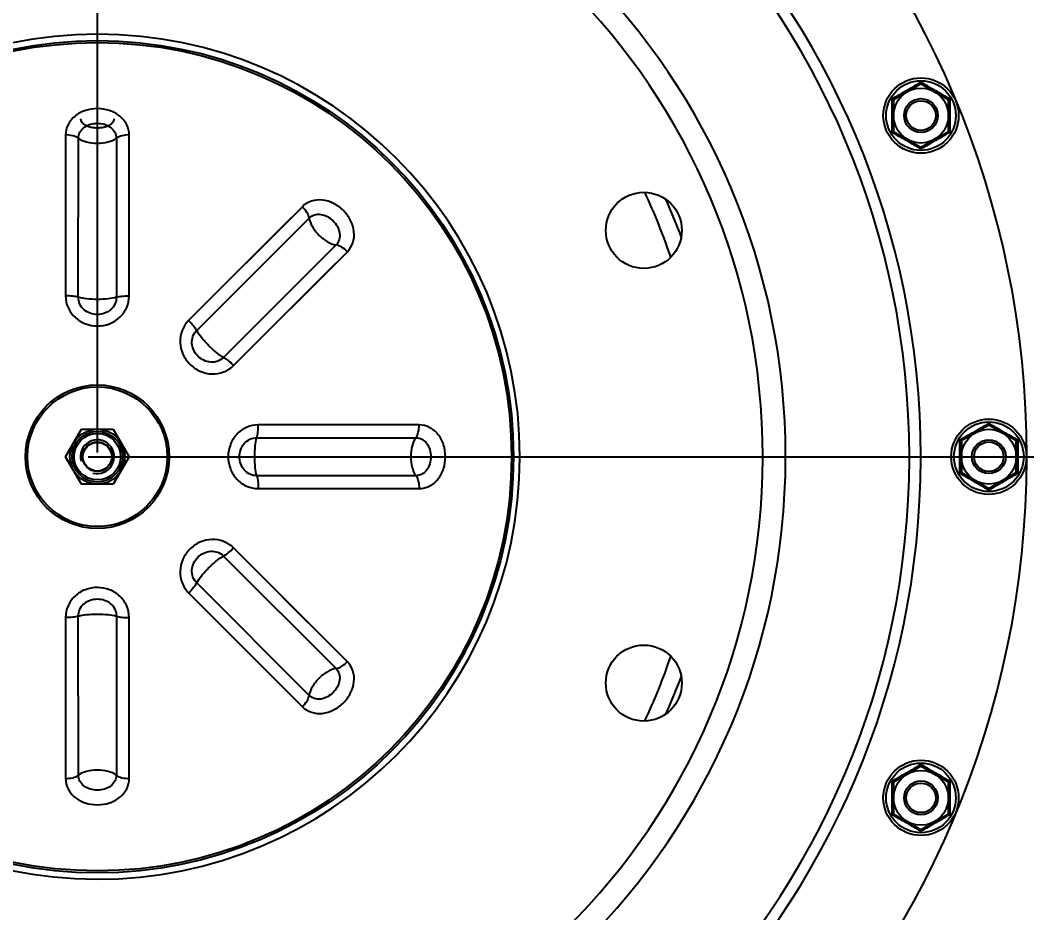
# Model space of a CAD drawing. Header units: millimetres. Extents: x 1186 to 6713, y 237 to 5598.
# Drawn here: x 4652 to 4890.3, y 4681.9 to 4893.2 of the extents above; entities that cross this region are included whole.
import ezdxf

# ---------------------------------------------------------------- set-up
doc = ezdxf.new("R2010")
doc.units = ezdxf.units.MM
doc.header["$LTSCALE"] = 384.175
doc.header["$PDMODE"] = 3
doc.header["$PDSIZE"] = 8
doc.layers.get('0').update_dxf_attribs({"linetype": 'CONTINUOUS'})
doc.layers.get('Defpoints').update_dxf_attribs({"linetype": 'CONTINUOUS'})
doc.layers.add('02___PRT_ALL_AXES', color=7, linetype='CONTINUOUS')
doc.layers.add('03___PRT_ALL_CURVES', color=7, linetype='CONTINUOUS')
doc.styles.get("Standard").update_dxf_attribs({"font": 'calibri.ttf'})
doc.dimstyles.get("Standard").update_dxf_attribs({"dimtxt": 43.75, "dimasz": 43.75, "dimexe": 1.5, "dimexo": 1, "dimtad": 1, "dimdsep": 46, "dimtxsty": 'Standard', "dimblk": '_FILLED', "dimblk1": '_FILLED', "dimblk2": '_FILLED', "dimcen": 0.09, "dimazin": 2, "dimtol": 1, "dimtp": 0.01, "dimtm": 0.01, "dimtfac": 1, "dimtofl": 0, "dimtmove": 0, "dimatfit": 3, "dimldrblk": '_FILLED', "dimfxl": 1, "dimtolj": 1, "dimarcsym": 0})

# ---------------------------------------------------------------- blocks, each defined once
blk = doc.blocks.new('_FILLED')
at = {"color": 0, "linetype": 'ByBlock'}
blk.add_solid([(0, 0), (-1, 0.2143), (-1, -0.2143)], dxfattribs=at)
blk = doc.blocks.new('*D76')
at = {"color": 0, "lineweight": -2}
for p, q in [((4670.26, 4790.88), (4670.26, 5275.35)), ((4714.01, 5273.85), (4869.04, 5273.85)), ((5058.81, 5273.85), (4903.78, 5273.85)), ((5102.56, 4790.88), (5102.56, 5275.35))]:
    blk.add_line(p, q, dxfattribs=at)
at = {"layer": 'Defpoints', "color": 0}
for p in [(5102.56, 5273.85), (4670.26, 4789.88), (5102.56, 4789.88)]:
    blk.add_point(p, dxfattribs=at)
at = {"color": 0, "linetype": 'ByBlock', "lineweight": -2, "xscale": 43.75, "yscale": 43.75, "zscale": 43.75, "rotation": 180}
blk.add_blockref('_FILLED', (4670.26, 5273.85), dxfattribs=at)
at = {"color": 0, "linetype": 'ByBlock', "lineweight": -2, "xscale": 43.75, "yscale": 43.75, "zscale": 43.75}
blk.add_blockref('_FILLED', (5102.56, 5273.85), dxfattribs=at)
at = {"color": 0, "insert": (4886.41, 5273.85), "char_height": 43.75, "attachment_point": 5}
blk.add_mtext('\\A1;\\A1;D', dxfattribs=at)
blk = doc.blocks.new('*D77')
at = {"color": 0, "lineweight": -2}
for p, q in [((4668.11, 5195.27), (5190.52, 5195.27)), ((5189.02, 5151.52), (5189.02, 5015.08)), ((5189.02, 4833.63), (5189.02, 4970.08)), ((4668.11, 4789.88), (5190.52, 4789.88))]:
    blk.add_line(p, q, dxfattribs=at)
at = {"layer": 'Defpoints', "color": 0}
for p in [(4667.11, 5195.27), (4667.11, 4789.88), (5189.02, 4789.88)]:
    blk.add_point(p, dxfattribs=at)
at = {"color": 0, "linetype": 'ByBlock', "lineweight": -2, "xscale": 43.75, "yscale": 43.75, "zscale": 43.75}
for p, rotation in [((5189.02, 5195.27), 90), ((5189.02, 4789.88), 270)]:
    blk.add_blockref('_FILLED', p, dxfattribs=dict(at, rotation=rotation))
at = {"color": 0, "insert": (5189.02, 4992.58), "char_height": 43.75, "attachment_point": 5}
blk.add_mtext('\\A1;\\A1;E', dxfattribs=at)
blk = doc.blocks.new('*D78')
at = {"color": 0, "lineweight": -2}
for p, q in [((3990.23, 4791.94), (3990.23, 5283.6)), ((4670.26, 4791.94), (4670.26, 5283.6)), ((4033.98, 5282.1), (4311.9, 5282.1)), ((4626.51, 5282.1), (4348.59, 5282.1))]:
    blk.add_line(p, q, dxfattribs=at)
at = {"layer": 'Defpoints', "color": 0}
for p in [(4670.26, 5282.1), (3990.23, 4790.94), (4670.26, 4790.94)]:
    blk.add_point(p, dxfattribs=at)
at = {"color": 0, "linetype": 'ByBlock', "lineweight": -2, "xscale": 43.75, "yscale": 43.75, "zscale": 43.75, "rotation": 180}
blk.add_blockref('_FILLED', (3990.23, 5282.1), dxfattribs=at)
at = {"color": 0, "linetype": 'ByBlock', "lineweight": -2, "xscale": 43.75, "yscale": 43.75, "zscale": 43.75}
blk.add_blockref('_FILLED', (4670.26, 5282.1), dxfattribs=at)
at = {"color": 0, "insert": (4330.25, 5282.1), "char_height": 43.75, "attachment_point": 5}
blk.add_mtext('\\A1;\\A1;G', dxfattribs=at)
blk = doc.blocks.new('*D79')
at = {"color": 0, "lineweight": -2}
for p, q in [((4671.23, 4789.88), (5191.1, 4789.88)), ((5189.6, 4746.13), (5189.6, 4472.48)), ((5189.6, 4153.63), (5189.6, 4427.28)), ((4671.26, 4109.88), (5191.1, 4109.88))]:
    blk.add_line(p, q, dxfattribs=at)
at = {"layer": 'Defpoints', "color": 0}
for p in [(4670.23, 4789.88), (4670.26, 4109.88), (5189.6, 4109.88)]:
    blk.add_point(p, dxfattribs=at)
at = {"color": 0, "linetype": 'ByBlock', "lineweight": -2, "xscale": 43.75, "yscale": 43.75, "zscale": 43.75}
for p, rotation in [((5189.6, 4789.88), 90), ((5189.6, 4109.88), 270)]:
    blk.add_blockref('_FILLED', p, dxfattribs=dict(at, rotation=rotation))
at = {"color": 0, "insert": (5189.6, 4449.88), "char_height": 43.75, "attachment_point": 5}
blk.add_mtext('\\A1;\\A1;H', dxfattribs=at)

msp = doc.modelspace()

# ---------------------------------------------------------------- linework, layer by layer
at = {"linetype": 'Continuous'}
for p, q in [((4865.20179, 4878.13207), (4858.70192, 4874.37906)), ((4871.70192, 4874.37952), (4865.20179, 4878.13207)), ((4858.70192, 4874.37906), (4858.70219, 4866.87351)), ((4871.70219, 4866.87397), (4871.70192, 4874.37952)), ((4662.73074, 4866.02712), (4662.73751, 4827.9568)), ((4662.73074, 4866.02712), (4662.73365, 4843.34072)), ((4677.78943, 4827.95682), (4677.79617, 4866.02711)), ((4858.70219, 4866.87351), (4865.20232, 4863.12096)), ((4865.20232, 4863.12096), (4871.70219, 4866.87397)), ((4665.75681, 4827.62706), (4665.76864, 4865.26695)), ((4674.75823, 4865.26689), (4674.77003, 4827.62705)), ((4718.78095, 4849.05068), (4691.86594, 4822.12609)), ((4693.76776, 4819.75798), (4720.39156, 4846.36504)), ((4726.74811, 4840.0084), (4700.14107, 4813.38467)), ((4702.50929, 4811.48282), (4729.43381, 4838.39781)), ((4746.41028, 4797.41304), (4708.33996, 4797.40627)), ((4881.26321, 4797.38586), (4874.76334, 4793.63286)), ((4887.76334, 4793.63332), (4881.26321, 4797.38586)), ((4708.01022, 4794.38697), (4745.65012, 4794.37514)), ((4874.76334, 4793.63286), (4874.76361, 4786.1273)), ((4887.76361, 4786.12776), (4887.76334, 4793.63332)), ((4745.65005, 4785.38555), (4708.01021, 4785.37375)), ((4874.76361, 4786.1273), (4881.26374, 4782.37476)), ((4881.26374, 4782.37476), (4887.76361, 4786.12776)), ((4708.33999, 4782.35436), (4746.41027, 4782.34762)), ((4729.43384, 4741.36283), (4702.50927, 4768.27783)), ((4700.14114, 4766.37602), (4726.7482, 4739.75223)), ((4720.39156, 4733.39568), (4693.76783, 4760.00272)), ((4691.86598, 4757.6345), (4718.78097, 4730.70998)), ((4662.73752, 4751.8038), (4662.73078, 4713.73351)), ((4665.76871, 4714.49373), (4665.75692, 4752.13357)), ((4674.77013, 4752.13357), (4674.7583, 4714.49367)), ((4677.7962, 4713.7335), (4677.78943, 4751.80383)), ((4677.7962, 4713.7335), (4677.79438, 4729.78257)), ((4662.7311, 4718.00451), (4662.73078, 4713.73351)), ((4865.20179, 4716.63966), (4858.70192, 4712.88665)), ((4871.70192, 4712.88711), (4865.20179, 4716.63966)), ((4858.70192, 4712.88665), (4858.70219, 4705.3811)), ((4871.70219, 4705.38156), (4871.70192, 4712.88711)), ((4858.70219, 4705.3811), (4865.20232, 4701.62855)), ((4865.20232, 4701.62855), (4871.70219, 4705.38156))]:
    msp.add_line(p, q, dxfattribs=at)
for points in [[(4677.79456, 4851.24096), (4677.79584, 4861.75611), (4677.79617, 4866.02711)], [(4677.78943, 4827.95682), (4677.79181, 4836.15949), (4677.79346, 4844.25019), (4677.79456, 4851.24096)], [(4718.78095, 4849.05068), (4713.87371, 4844.14252), (4701.84052, 4832.10581)], [(4662.73365, 4843.34072), (4662.73483, 4837.53456), (4662.73751, 4827.9568)], [(4715.60302, 4824.57032), (4719.76656, 4828.73261), (4724.36124, 4833.32615), (4729.43381, 4838.39781)], [(4701.84052, 4832.10581), (4698.61704, 4828.88099), (4691.86594, 4822.12609)], [(4702.50929, 4811.48282), (4705.35767, 4814.32936), (4715.60302, 4824.57032)], [(4727.54308, 4797.41079), (4722.44975, 4797.4099), (4717.89012, 4797.40895), (4708.33996, 4797.40627)], [(4746.41028, 4797.41304), (4739.46974, 4797.41239), (4727.54308, 4797.41079)], [(4708.33999, 4782.35436), (4712.3669, 4782.35305), (4721.50586, 4782.35091)], [(4721.50586, 4782.35091), (4726.85292, 4782.34995), (4732.74016, 4782.34907), (4739.23722, 4782.34826), (4746.41027, 4782.34762)], [(4716.09112, 4754.70237), (4712.48897, 4758.30326), (4709.26415, 4761.52674), (4702.50927, 4768.27783)], [(4691.86598, 4757.6345), (4694.71252, 4754.78612), (4701.17322, 4748.32238)], [(4729.43384, 4741.36283), (4724.52568, 4746.27007), (4716.09112, 4754.70237)], [(4662.73752, 4751.8038), (4662.73514, 4743.60113), (4662.73349, 4735.51043), (4662.73238, 4728.51967), (4662.7311, 4718.00451)], [(4677.79438, 4729.78257), (4677.7933, 4736.4199), (4677.79212, 4742.22606), (4677.78943, 4751.80383)], [(4701.17322, 4748.32238), (4704.95348, 4744.54076), (4709.11577, 4740.37723), (4713.70931, 4735.78254), (4718.78097, 4730.70998)]]:
    msp.add_lwpolyline(points, dxfattribs=at)
for centre, radius in [((4670.26347, 4789.88031), 98.5), ((4670.26347, 4789.88031), 98.02353), ((4865.20205, 4870.62652), 8.91272), ((4865.20205, 4870.62652), 8.24637), ((4865.20205, 4870.62652), 6.5), ((4865.20205, 4870.62652), 4), ((4865.20205, 4870.62652), 3.5), ((4670.26347, 4789.88031), 17), ((4670.26347, 4789.88031), 16.52), ((4881.26347, 4789.88031), 8.91272), ((4881.26347, 4789.88031), 8.24637), ((4670.26347, 4789.88031), 6), ((4670.26347, 4789.88031), 5.5), ((4881.26347, 4789.88031), 6.5), ((4670.26347, 4789.88031), 3.5), ((4670.26347, 4789.88031), 3.4), ((4881.26347, 4789.88031), 4), ((4881.26347, 4789.88031), 3.5), ((4865.20205, 4709.13411), 8.91272), ((4865.20205, 4709.13411), 8.24637), ((4865.20205, 4709.13411), 6.5), ((4865.20205, 4709.13411), 4), ((4865.20205, 4709.13411), 3.5)]:
    msp.add_circle(centre, radius, dxfattribs=at)
for radius, start, end in [(100, 0, 359.88), (4, 255, 195)]:
    msp.add_arc((4670.26347, 4789.88031), radius, start, end, dxfattribs=at)
for points in [[(4858.35002, 4874.58221), (4859.49808, 4875.23093), (4861.79267, 4876.53125), (4864.06598, 4877.86843), (4865.20178, 4878.5384)], [(4865.20177, 4878.5384), (4866.33761, 4877.86851), (4868.61102, 4876.5315), (4870.9057, 4875.23134), (4872.05381, 4874.5827)], [(4865.20234, 4862.71463), (4864.0665, 4863.38452), (4861.79309, 4864.72153), (4859.49841, 4866.02169), (4858.3503, 4866.67033)], [(4872.05409, 4866.67082), (4870.90603, 4866.0221), (4868.61143, 4864.72178), (4866.33812, 4863.3846), (4865.20233, 4862.71463)], [(4874.41143, 4793.83601), (4875.5595, 4794.48473), (4877.85409, 4795.78505), (4880.1274, 4797.12223), (4881.2632, 4797.7922)], [(4881.26319, 4797.7922), (4882.39903, 4797.12231), (4884.67244, 4795.78529), (4886.96712, 4794.48513), (4888.11523, 4793.83649)], [(4881.26376, 4781.96842), (4880.12791, 4782.63832), (4877.85451, 4783.97533), (4875.55983, 4785.27549), (4874.41171, 4785.92413)], [(4888.11551, 4785.92461), (4886.96744, 4785.27589), (4884.67285, 4783.97557), (4882.39954, 4782.6384), (4881.26375, 4781.96842)], [(4858.35002, 4713.08981), (4859.49808, 4713.73853), (4861.79267, 4715.03885), (4864.06598, 4716.37602), (4865.20178, 4717.046)], [(4865.20177, 4717.046), (4866.33761, 4716.3761), (4868.61102, 4715.03909), (4870.9057, 4713.73893), (4872.05381, 4713.09029)], [(4865.20234, 4701.22222), (4864.0665, 4701.89211), (4861.79309, 4703.22913), (4859.49841, 4704.52928), (4858.3503, 4705.17792)], [(4872.05409, 4705.17841), (4870.90603, 4704.52969), (4868.61143, 4703.22937), (4866.33812, 4701.89219), (4865.20233, 4701.22222)]]:
    msp.add_open_spline(points, degree=3, dxfattribs=at)
for points, knots in [([(4865.20177, 4878.13206), (4865.20178, 4878.09149), (4865.20279, 4878.40295), (4865.20178, 4878.44353), (4865.20177, 4878.5384)], [0, 0, 0, 0, 0.29956188, 1, 1, 1, 1]), ([(4858.35032, 4866.67032), (4858.36262, 4867.99809), (4858.38372, 4870.63543), (4858.36227, 4873.27276), (4858.35004, 4874.58222)], [0, 0, 0, 0, 0.503470775, 1, 1, 1, 1]), ([(4858.70192, 4874.37906), (4858.70209, 4874.37837), (4858.69774, 4874.38231), (4858.69414, 4874.38307), (4858.68428, 4874.38959), (4858.67262, 4874.39611), (4858.65733, 4874.40517), (4858.6318, 4874.41998), (4858.59378, 4874.44201), (4858.54197, 4874.47177), (4858.48292, 4874.50565), (4858.41815, 4874.54291), (4858.37322, 4874.56882), (4858.35004, 4874.58221)], [0, 0, 0, 0, 0.005270768, 0.020858191, 0.046282368, 0.081003533, 0.124365062, 0.175697192, 0.299730798, 0.448270882, 0.617065146, 0.802297204, 1, 1, 1, 1]), ([(4872.05379, 4874.58269), (4872.0306, 4874.5693), (4871.98568, 4874.54339), (4871.92091, 4874.50612), (4871.86186, 4874.47225), (4871.81005, 4874.44247), (4871.77202, 4874.42045), (4871.74651, 4874.40563), (4871.73119, 4874.39658), (4871.71959, 4874.39004), (4871.70959, 4874.38357), (4871.70626, 4874.38272), (4871.70164, 4874.37887), (4871.70192, 4874.37952)], [0, 0, 0, 0, 0.197705209, 0.382939848, 0.551741292, 0.700291465, 0.824330592, 0.875663154, 0.919023194, 0.953740564, 0.97915805, 0.994736811, 1, 1, 1, 1]), ([(4872.05379, 4874.58271), (4872.04149, 4873.25507), (4872.02038, 4870.61774), (4872.04184, 4867.98041), (4872.05407, 4866.67081)], [0, 0, 0, 0, 0.503419542, 1, 1, 1, 1]), ([(4677.79617, 4866.02711), (4677.79621, 4866.86004), (4677.36811, 4868.58937), (4675.62287, 4870.66123), (4673.12625, 4871.97133), (4670.26702, 4872.40753), (4667.40632, 4871.97334), (4664.9067, 4870.66365), (4663.15914, 4868.59065), (4662.73069, 4866.86023), (4662.73074, 4866.02712)], [0, 0, 0, 0, 0.115890211, 0.237397074, 0.366276145, 0.499824592, 0.633423918, 0.762456219, 0.884085405, 1, 1, 1, 1]), ([(4665.76849, 4865.26717), (4665.76835, 4865.75456), (4666.03002, 4866.76799), (4667.09167, 4867.95246), (4668.58904, 4868.6538), (4670.26534, 4868.85696), (4671.94087, 4868.65305), (4673.43711, 4867.95176), (4674.49654, 4866.76692), (4674.75814, 4865.75418), (4674.758, 4865.26688)], [0, 0, 0, 0, 0.115820462, 0.237311282, 0.366319298, 0.500150442, 0.633939139, 0.762809308, 0.884201965, 1, 1, 1, 1]), ([(4665.76867, 4865.26694), (4665.37801, 4865.55163), (4664.3636, 4865.94146), (4663.30341, 4866.04194), (4662.73075, 4866.0271)], [0, 0, 0, 0, 0.457645836, 1, 1, 1, 1]), ([(4677.79617, 4866.02714), (4677.22347, 4866.04199), (4676.16321, 4865.94149), (4675.14875, 4865.55163), (4674.75808, 4865.26691)], [0, 0, 0, 0, 0.542357193, 1, 1, 1, 1]), ([(4858.7022, 4866.8735), (4858.70248, 4866.87415), (4858.69786, 4866.87034), (4858.6945, 4866.86954), (4858.68445, 4866.86319), (4858.67277, 4866.85682), (4858.65736, 4866.84794), (4858.63173, 4866.83331), (4858.59367, 4866.81135), (4858.54196, 4866.78138), (4858.48309, 4866.74716), (4858.41842, 4866.70968), (4858.3735, 4866.68372), (4858.3503, 4866.67033)], [0, 0, 0, 0, 0.005246527, 0.020788041, 0.046167334, 0.080859382, 0.124204947, 0.175529424, 0.299562897, 0.448123589, 0.616956491, 0.802239647, 1, 1, 1, 1]), ([(4872.05409, 4866.67081), (4872.03089, 4866.68421), (4871.98597, 4866.71016), (4871.92129, 4866.74763), (4871.86242, 4866.78184), (4871.81069, 4866.81184), (4871.77269, 4866.83373), (4871.74696, 4866.84847), (4871.73178, 4866.85708), (4871.71948, 4866.86416), (4871.71161, 4866.86845), (4871.70644, 4866.87167), (4871.70463, 4866.87223), (4871.70201, 4866.87465), (4871.70217, 4866.87396)], [0, 0, 0, 0, 0.197757183, 0.383035853, 0.551868359, 0.700432958, 0.824469569, 0.875795596, 0.919142329, 0.953834439, 0.979211825, 0.988239588, 0.994751198, 1, 1, 1, 1]), ([(4665.76864, 4865.26695), (4666.34794, 4864.84343), (4667.84311, 4864.24557), (4670.26343, 4863.96791), (4672.68369, 4864.24562), (4674.17898, 4864.84331), (4674.75823, 4865.26689)], [0, 0, 0, 0, 0.228816412, 0.499999783, 0.771183164, 1, 1, 1, 1]), ([(4865.20233, 4862.71463), (4865.20233, 4862.8095), (4865.20334, 4862.85008), (4865.2023, 4863.16155), (4865.20231, 4863.12097)], [0, 0, 0, 0, 0.700434158, 1, 1, 1, 1]), ([(4720.39156, 4846.36501), (4720.31664, 4846.84256), (4719.87499, 4847.8355), (4719.19637, 4848.65623), (4718.78094, 4849.05067)], [0, 0, 0, 0, 0.457645836, 1, 1, 1, 1]), ([(4729.43381, 4838.39781), (4730.02281, 4838.98675), (4730.94292, 4840.51228), (4731.17387, 4843.21138), (4730.33488, 4845.90314), (4728.62153, 4848.23337), (4726.2917, 4849.94916), (4723.5981, 4850.79057), (4720.89656, 4850.56044), (4719.37001, 4849.63981), (4718.78095, 4849.05068)], [0, 0, 0, 0, 0.115890344, 0.237397281, 0.366276391, 0.49982486, 0.633424235, 0.762456705, 0.884085771, 1, 1, 1, 1]), ([(4720.3916, 4846.3653), (4720.73614, 4846.71004), (4721.63777, 4847.24161), (4723.22601, 4847.32846), (4724.78074, 4846.76559), (4726.10972, 4845.72392), (4727.15031, 4844.39496), (4727.71242, 4842.84107), (4727.62374, 4841.25413), (4727.09261, 4840.35303), (4726.74794, 4840.00856)], [0, 0, 0, 0, 0.11582012, 0.237310814, 0.366318987, 0.50015017, 0.633938893, 0.762809105, 0.884201839, 1, 1, 1, 1]), ([(4720.39156, 4846.36504), (4720.5017, 4845.65594), (4721.1362, 4844.17594), (4722.65129, 4842.26818), (4724.55904, 4840.75317), (4726.039, 4840.11847), (4726.74811, 4840.0084)], [0, 0, 0, 0, 0.228816387, 0.49999976, 0.771183144, 1, 1, 1, 1]), ([(4729.43384, 4838.39783), (4729.03937, 4838.81329), (4728.2186, 4839.49194), (4727.22559, 4839.9336), (4726.74802, 4840.00851)], [0, 0, 0, 0, 0.542357193, 1, 1, 1, 1]), ([(4665.75669, 4827.62713), (4665.32993, 4827.76126), (4664.31897, 4827.9163), (4663.30497, 4827.96164), (4662.73751, 4827.95681)], [0, 0, 0, 0, 0.440806577, 1, 1, 1, 1]), ([(4662.73751, 4827.9568), (4662.73786, 4827.01476), (4663.14425, 4825.10159), (4664.85129, 4822.72704), (4667.3592, 4821.18751), (4670.25997, 4820.67091), (4673.16218, 4821.18521), (4675.67316, 4822.72419), (4677.38242, 4825.1001), (4677.78908, 4827.01449), (4677.78943, 4827.95682)], [0, 0, 0, 0, 0.123541285, 0.247969887, 0.373524493, 0.499838918, 0.626193015, 0.751875021, 0.876420168, 1, 1, 1, 1]), ([(4674.76979, 4827.62703), (4674.77065, 4827.07342), (4674.52151, 4825.94614), (4673.47771, 4824.57198), (4671.96826, 4823.71984), (4670.26128, 4823.45287), (4668.55502, 4823.72121), (4667.04785, 4824.57433), (4666.00468, 4825.94708), (4665.75559, 4827.07375), (4665.75645, 4827.62721)], [0, 0, 0, 0, 0.12340616, 0.248015366, 0.373830524, 0.500160618, 0.626453235, 0.752131743, 0.876628417, 1, 1, 1, 1]), ([(4674.77003, 4827.62705), (4674.13261, 4827.43073), (4672.62511, 4827.19622), (4670.2634, 4827.07894), (4667.90172, 4827.19629), (4666.39421, 4827.43073), (4665.75681, 4827.62706)], [0, 0, 0, 0, 0.22011938, 0.500002135, 0.779885753, 1, 1, 1, 1]), ([(4674.77004, 4827.62706), (4675.1968, 4827.76123), (4676.20783, 4827.9163), (4677.2219, 4827.96165), (4677.78942, 4827.95681)], [0, 0, 0, 0, 0.440787802, 1, 1, 1, 1]), ([(4691.86594, 4822.12609), (4691.20011, 4821.45969), (4690.13431, 4819.81904), (4689.66243, 4816.93115), (4690.34932, 4814.06716), (4692.03775, 4811.6495), (4694.45667, 4809.96333), (4697.31986, 4809.27928), (4700.20503, 4809.75256), (4701.84358, 4810.81761), (4702.50929, 4811.48282)], [0, 0, 0, 0, 0.123540765, 0.248049388, 0.373723722, 0.500151782, 0.626570643, 0.752210718, 0.876581026, 1, 1, 1, 1]), ([(4693.76772, 4819.75812), (4693.56081, 4820.15473), (4692.95558, 4820.97921), (4692.27064, 4821.72828), (4691.86596, 4822.12612)], [0, 0, 0, 0, 0.440806548, 1, 1, 1, 1]), ([(4700.14088, 4813.38483), (4699.75054, 4812.99327), (4698.77886, 4812.37294), (4697.07111, 4812.13819), (4695.40142, 4812.60087), (4694.00409, 4813.61798), (4692.98584, 4815.01469), (4692.5219, 4816.68481), (4692.75488, 4818.39431), (4693.37563, 4819.36755), (4693.76761, 4819.75833)], [0, 0, 0, 0, 0.123245574, 0.247678063, 0.373460131, 0.499837313, 0.626222814, 0.752028643, 0.87661774, 1, 1, 1, 1]), ([(4700.14107, 4813.38467), (4699.55153, 4813.69657), (4698.31974, 4814.59671), (4696.56682, 4816.18376), (4694.97984, 4817.93671), (4694.07965, 4819.16845), (4693.76776, 4819.75798)], [0, 0, 0, 0, 0.220119433, 0.500002196, 0.779885823, 1, 1, 1, 1]), ([(4700.14108, 4813.38466), (4700.53772, 4813.17778), (4701.36228, 4812.57252), (4702.1114, 4811.88753), (4702.50928, 4811.48281)], [0, 0, 0, 0, 0.440787802, 1, 1, 1, 1]), ([(4708.33996, 4797.40627), (4707.39694, 4797.40589), (4705.48227, 4796.99905), (4703.10732, 4795.2888), (4701.5692, 4792.78308), (4701.22617, 4790.84317), (4701.22622, 4789.88031)], [0, 0, 0, 0, 0.247340189, 0.496314031, 0.747455011, 1, 1, 1, 1]), ([(4708.01029, 4794.3871), (4708.14443, 4794.81385), (4708.29946, 4795.82481), (4708.34481, 4796.83881), (4708.33997, 4797.40627)], [0, 0, 0, 0, 0.440806594, 1, 1, 1, 1]), ([(4745.6501, 4794.37512), (4745.93479, 4794.76577), (4746.32462, 4795.78018), (4746.42511, 4796.84037), (4746.41026, 4797.41304)], [0, 0, 0, 0, 0.457645836, 1, 1, 1, 1]), ([(4752.64392, 4789.88031), (4752.64394, 4790.84038), (4752.35552, 4792.74207), (4751.0459, 4795.23743), (4748.97376, 4796.98467), (4747.24364, 4797.41309), (4746.41028, 4797.41304)], [0, 0, 0, 0, 0.267157049, 0.524996743, 0.768100595, 1, 1, 1, 1]), ([(4881.26319, 4797.38586), (4881.26319, 4797.34528), (4881.26421, 4797.65675), (4881.2632, 4797.69732), (4881.26319, 4797.7922)], [0, 0, 0, 0, 0.29956188, 1, 1, 1, 1]), ([(4703.92538, 4789.88064), (4703.92536, 4790.44697), (4704.10364, 4791.58781), (4704.95583, 4793.09375), (4706.32876, 4794.13875), (4707.45632, 4794.38818), (4708.01037, 4794.38733)], [0, 0, 0, 0, 0.25249117, 0.503875202, 0.752985019, 1, 1, 1, 1]), ([(4708.01021, 4785.37375), (4707.81389, 4786.01117), (4707.57938, 4787.51867), (4707.4621, 4789.88038), (4707.57945, 4792.24207), (4707.81389, 4793.74957), (4708.01022, 4794.38697)], [0, 0, 0, 0, 0.22011938, 0.500002135, 0.779885753, 1, 1, 1, 1]), ([(4745.65012, 4794.37514), (4745.22659, 4793.79585), (4744.62873, 4792.30067), (4744.35107, 4789.88035), (4744.62878, 4787.46009), (4745.22647, 4785.96481), (4745.65005, 4785.38555)], [0, 0, 0, 0, 0.22881641, 0.499999781, 0.771183163, 1, 1, 1, 1]), ([(4745.65033, 4794.37529), (4746.1379, 4794.37543), (4747.15119, 4794.11376), (4748.33511, 4793.05226), (4749.03647, 4791.55732), (4749.17146, 4790.44359), (4749.17146, 4789.88051)], [0, 0, 0, 0, 0.23173606, 0.4745695, 0.732373369, 1, 1, 1, 1]), ([(4874.41173, 4785.92412), (4874.42404, 4787.25189), (4874.44514, 4789.88922), (4874.42369, 4792.52656), (4874.41145, 4793.83602)], [0, 0, 0, 0, 0.503470775, 1, 1, 1, 1]), ([(4874.76334, 4793.63286), (4874.7635, 4793.63216), (4874.75916, 4793.6361), (4874.75556, 4793.63687), (4874.7457, 4793.64339), (4874.73404, 4793.64991), (4874.71875, 4793.65897), (4874.69322, 4793.67378), (4874.6552, 4793.6958), (4874.60339, 4793.72557), (4874.54434, 4793.75944), (4874.47957, 4793.7967), (4874.43464, 4793.82261), (4874.41145, 4793.836)], [0, 0, 0, 0, 0.005270768, 0.020858191, 0.046282368, 0.081003533, 0.124365062, 0.175697192, 0.299730798, 0.448270882, 0.617065146, 0.802297204, 1, 1, 1, 1]), ([(4888.11521, 4793.83649), (4888.09202, 4793.8231), (4888.0471, 4793.79718), (4887.98233, 4793.75992), (4887.92327, 4793.72604), (4887.87147, 4793.69627), (4887.83344, 4793.67425), (4887.80792, 4793.65943), (4887.79261, 4793.65037), (4887.78101, 4793.64383), (4887.77101, 4793.63736), (4887.76768, 4793.63651), (4887.76306, 4793.63266), (4887.76334, 4793.63332)], [0, 0, 0, 0, 0.197705209, 0.382939848, 0.551741292, 0.700291465, 0.824330592, 0.875663154, 0.919023194, 0.953740564, 0.97915805, 0.994736811, 1, 1, 1, 1]), ([(4888.11521, 4793.8365), (4888.10291, 4792.50887), (4888.0818, 4789.87153), (4888.10325, 4787.2342), (4888.11549, 4785.92461)], [0, 0, 0, 0, 0.503419542, 1, 1, 1, 1]), ([(4701.22622, 4789.88031), (4701.22627, 4788.9169), (4701.56945, 4786.97629), (4703.10852, 4784.47045), (4705.48346, 4782.76118), (4707.39746, 4782.3547), (4708.33999, 4782.35436)], [0, 0, 0, 0, 0.25268737, 0.503858586, 0.752789705, 1, 1, 1, 1]), ([(4708.01019, 4785.374), (4707.45645, 4785.37313), (4706.32941, 4785.62218), (4704.9558, 4786.66595), (4704.10356, 4788.17256), (4703.9254, 4789.31392), (4703.92538, 4789.88064)], [0, 0, 0, 0, 0.246865394, 0.495907054, 0.747348512, 1, 1, 1, 1]), ([(4749.17146, 4789.88051), (4749.17147, 4789.31732), (4749.03671, 4788.20346), (4748.33565, 4786.70783), (4747.15064, 4785.64738), (4746.13753, 4785.38564), (4745.65004, 4785.38579)], [0, 0, 0, 0, 0.267653211, 0.525468058, 0.768327755, 1, 1, 1, 1]), ([(4746.41027, 4782.34762), (4747.24345, 4782.34757), (4748.97334, 4782.77582), (4751.04558, 4784.52272), (4752.35548, 4787.0182), (4752.64388, 4788.9201), (4752.64392, 4789.88031)], [0, 0, 0, 0, 0.231847702, 0.474946861, 0.732802485, 1, 1, 1, 1]), ([(4708.01022, 4785.37374), (4708.1444, 4784.94699), (4708.29946, 4783.93595), (4708.34482, 4782.92188), (4708.33998, 4782.35436)], [0, 0, 0, 0, 0.440787802, 1, 1, 1, 1]), ([(4745.65007, 4785.3857), (4745.93479, 4784.99503), (4746.32465, 4783.98057), (4746.42515, 4782.92032), (4746.41031, 4782.34761)], [0, 0, 0, 0, 0.457642807, 1, 1, 1, 1]), ([(4874.76362, 4786.1273), (4874.7639, 4786.12795), (4874.75927, 4786.12414), (4874.75592, 4786.12333), (4874.74587, 4786.11699), (4874.73419, 4786.11061), (4874.71878, 4786.10173), (4874.69315, 4786.08711), (4874.65509, 4786.06514), (4874.60338, 4786.03517), (4874.54451, 4786.00096), (4874.47984, 4785.96348), (4874.43492, 4785.93752), (4874.41172, 4785.92413)], [0, 0, 0, 0, 0.005246527, 0.020788041, 0.046167334, 0.080859382, 0.124204947, 0.175529424, 0.299562897, 0.448123589, 0.616956491, 0.802239647, 1, 1, 1, 1]), ([(4888.11551, 4785.92461), (4888.09231, 4785.938), (4888.04739, 4785.96396), (4887.98271, 4786.00143), (4887.92384, 4786.03564), (4887.87211, 4786.06563), (4887.83411, 4786.08752), (4887.80838, 4786.10226), (4887.7932, 4786.11088), (4887.7809, 4786.11796), (4887.77302, 4786.12225), (4887.76786, 4786.12547), (4887.76605, 4786.12603), (4887.76343, 4786.12845), (4887.76359, 4786.12776)], [0, 0, 0, 0, 0.197757183, 0.383035853, 0.551868359, 0.700432958, 0.824469569, 0.875795596, 0.919142329, 0.953834439, 0.979211825, 0.988239588, 0.994751198, 1, 1, 1, 1]), ([(4881.26375, 4781.96842), (4881.26375, 4782.0633), (4881.26476, 4782.10387), (4881.26372, 4782.41534), (4881.26372, 4782.37477)], [0, 0, 0, 0, 0.700434158, 1, 1, 1, 1]), ([(4702.50927, 4768.27783), (4701.8429, 4768.94371), (4700.20272, 4770.00916), (4697.31656, 4770.48116), (4694.45456, 4769.79638), (4692.03809, 4768.11045), (4690.34961, 4765.69456), (4689.66236, 4762.83079), (4690.13383, 4759.94221), (4691.19992, 4758.30104), (4691.86598, 4757.6345)], [0, 0, 0, 0, 0.123541431, 0.247971357, 0.373527945, 0.499844571, 0.62620072, 0.751882405, 0.876425862, 1, 1, 1, 1]), ([(4700.14128, 4766.37606), (4700.53789, 4766.58297), (4701.36238, 4767.1882), (4702.11144, 4767.87314), (4702.50928, 4768.27782)], [0, 0, 0, 0, 0.440806577, 1, 1, 1, 1]), ([(4693.76799, 4760.00291), (4693.37593, 4760.39373), (4692.75502, 4761.36697), (4692.52135, 4763.07669), (4692.98615, 4764.74658), (4694.00434, 4766.14243), (4695.40061, 4767.15922), (4697.06961, 4767.62173), (4698.77794, 4767.38868), (4699.75076, 4766.76813), (4700.1415, 4766.37617)], [0, 0, 0, 0, 0.12340028, 0.248007389, 0.373822461, 0.500154577, 0.626449453, 0.752130104, 0.876628216, 1, 1, 1, 1]), ([(4693.76783, 4760.00272), (4694.07973, 4760.59226), (4694.97988, 4761.82405), (4696.56693, 4763.57696), (4698.31987, 4765.16395), (4699.55161, 4766.06413), (4700.14114, 4766.37602)], [0, 0, 0, 0, 0.22011938, 0.500002135, 0.779885753, 1, 1, 1, 1]), ([(4677.78943, 4751.80383), (4677.78909, 4752.74587), (4677.3827, 4754.65903), (4675.67565, 4757.03358), (4673.16775, 4758.57311), (4670.26697, 4759.08971), (4667.36476, 4758.57541), (4664.85378, 4757.03643), (4663.14453, 4754.66052), (4662.73787, 4752.74613), (4662.73752, 4751.8038)], [0, 0, 0, 0, 0.123541285, 0.247969887, 0.373524493, 0.499838918, 0.626193015, 0.751875021, 0.876420168, 1, 1, 1, 1]), ([(4693.76783, 4760.00271), (4693.56094, 4759.60607), (4692.95568, 4758.78151), (4692.27069, 4758.03238), (4691.86597, 4757.6345)], [0, 0, 0, 0, 0.440787802, 1, 1, 1, 1]), ([(4665.75716, 4752.13359), (4665.75629, 4752.6872), (4666.00543, 4753.81448), (4667.04924, 4755.18865), (4668.55869, 4756.04078), (4670.26567, 4756.30775), (4671.97192, 4756.03941), (4673.4791, 4755.18629), (4674.52227, 4753.81354), (4674.77136, 4752.68687), (4674.77049, 4752.13342)], [0, 0, 0, 0, 0.12340616, 0.248015366, 0.373830524, 0.500160619, 0.626453235, 0.752131743, 0.876628417, 1, 1, 1, 1]), ([(4665.7569, 4752.13357), (4665.33015, 4751.99939), (4664.31911, 4751.84432), (4663.30504, 4751.79897), (4662.73752, 4751.80381)], [0, 0, 0, 0, 0.440787802, 1, 1, 1, 1]), ([(4665.75692, 4752.13357), (4666.39433, 4752.32989), (4667.90184, 4752.5644), (4670.26355, 4752.68169), (4672.62523, 4752.56434), (4674.13273, 4752.32989), (4674.77013, 4752.13357)], [0, 0, 0, 0, 0.22011938, 0.500002135, 0.779885752, 1, 1, 1, 1]), ([(4674.77026, 4752.1335), (4675.19701, 4751.99936), (4676.20797, 4751.84432), (4677.22197, 4751.79898), (4677.78943, 4751.80382)], [0, 0, 0, 0, 0.440806577, 1, 1, 1, 1]), ([(4718.78097, 4730.70998), (4719.36991, 4730.12097), (4720.89543, 4729.20087), (4723.5945, 4728.96991), (4726.28623, 4729.80888), (4728.61646, 4731.52218), (4730.33227, 4733.85199), (4731.17372, 4736.54558), (4730.94364, 4739.24716), (4730.02299, 4740.77375), (4729.43384, 4741.36283)], [0, 0, 0, 0, 0.115889432, 0.237395261, 0.366273236, 0.499820436, 0.633419103, 0.762451657, 0.884082182, 1, 1, 1, 1]), ([(4726.7482, 4739.75223), (4726.0391, 4739.64208), (4724.5591, 4739.00758), (4722.65134, 4737.4925), (4721.13633, 4735.58475), (4720.50164, 4734.10479), (4720.39156, 4733.39568)], [0, 0, 0, 0, 0.228816329, 0.49999971, 0.771183101, 1, 1, 1, 1]), ([(4726.74846, 4739.75219), (4727.09321, 4739.40764), (4727.62479, 4738.50598), (4727.71162, 4736.91772), (4727.14872, 4735.36299), (4726.10704, 4734.03403), (4724.77808, 4732.99346), (4723.2242, 4732.43136), (4721.63728, 4732.52004), (4720.73619, 4733.05117), (4720.39172, 4733.39585)], [0, 0, 0, 0, 0.115823434, 0.237315718, 0.366323872, 0.500154444, 0.633941952, 0.762811013, 0.884202705, 1, 1, 1, 1]), ([(4726.74817, 4739.75222), (4727.22572, 4739.82715), (4728.21866, 4740.2688), (4729.03939, 4740.94741), (4729.43383, 4741.36284)], [0, 0, 0, 0, 0.457645836, 1, 1, 1, 1]), ([(4718.78099, 4730.70995), (4719.19645, 4731.10441), (4719.8751, 4731.92519), (4720.31676, 4732.9182), (4720.39167, 4733.39577)], [0, 0, 0, 0, 0.542357193, 1, 1, 1, 1]), ([(4674.7583, 4714.49367), (4674.17901, 4714.91719), (4672.68383, 4715.51505), (4670.26351, 4715.79272), (4667.84325, 4715.51501), (4666.34797, 4714.91731), (4665.76871, 4714.49373)], [0, 0, 0, 0, 0.228816378, 0.499999753, 0.771183138, 1, 1, 1, 1]), ([(4865.20177, 4716.63965), (4865.20178, 4716.59908), (4865.20279, 4716.91055), (4865.20178, 4716.95112), (4865.20177, 4717.04599)], [0, 0, 0, 0, 0.29956188, 1, 1, 1, 1]), ([(4662.73078, 4713.73351), (4662.73073, 4712.90058), (4663.15883, 4711.17125), (4664.90407, 4709.09939), (4667.40069, 4707.7893), (4670.25993, 4707.35309), (4673.12062, 4707.78728), (4675.62025, 4709.09697), (4677.3678, 4711.16997), (4677.79625, 4712.90039), (4677.7962, 4713.7335)], [0, 0, 0, 0, 0.115890211, 0.237397074, 0.366276145, 0.499824592, 0.633423918, 0.762456219, 0.884085405, 1, 1, 1, 1]), ([(4662.73078, 4713.73348), (4663.30348, 4713.71863), (4664.36373, 4713.81913), (4665.3782, 4714.20899), (4665.76886, 4714.49372)], [0, 0, 0, 0, 0.542357193, 1, 1, 1, 1]), ([(4674.75846, 4714.49345), (4674.7586, 4714.00606), (4674.49692, 4712.99263), (4673.43528, 4711.80816), (4671.9379, 4711.10682), (4670.2616, 4710.90366), (4668.58608, 4711.10757), (4667.08984, 4711.80886), (4666.03041, 4712.9937), (4665.7688, 4714.00644), (4665.76895, 4714.49374)], [0, 0, 0, 0, 0.115820459, 0.237311273, 0.366319285, 0.500150427, 0.633939127, 0.762809301, 0.884201962, 1, 1, 1, 1]), ([(4674.75828, 4714.49368), (4675.14893, 4714.20899), (4676.16334, 4713.81916), (4677.22353, 4713.71868), (4677.7962, 4713.73352)], [0, 0, 0, 0, 0.457645836, 1, 1, 1, 1]), ([(4858.35032, 4705.17792), (4858.36262, 4706.50568), (4858.38372, 4709.14302), (4858.36227, 4711.78035), (4858.35004, 4713.08981)], [0, 0, 0, 0, 0.503470775, 1, 1, 1, 1]), ([(4858.70192, 4712.88665), (4858.70209, 4712.88596), (4858.69774, 4712.8899), (4858.69414, 4712.89066), (4858.68428, 4712.89718), (4858.67262, 4712.9037), (4858.65733, 4712.91276), (4858.6318, 4712.92758), (4858.59378, 4712.9496), (4858.54197, 4712.97937), (4858.48292, 4713.01324), (4858.41815, 4713.0505), (4858.37322, 4713.07641), (4858.35004, 4713.0898)], [0, 0, 0, 0, 0.005270768, 0.020858191, 0.046282368, 0.081003533, 0.124365062, 0.175697192, 0.299730798, 0.448270882, 0.617065146, 0.802297204, 1, 1, 1, 1]), ([(4872.05379, 4713.09028), (4872.0306, 4713.07689), (4871.98568, 4713.05098), (4871.92091, 4713.01371), (4871.86186, 4712.97984), (4871.81005, 4712.95006), (4871.77202, 4712.92804), (4871.74651, 4712.91322), (4871.73119, 4712.90417), (4871.71959, 4712.89763), (4871.70959, 4712.89116), (4871.70626, 4712.89031), (4871.70164, 4712.88646), (4871.70192, 4712.88711)], [0, 0, 0, 0, 0.197705209, 0.382939848, 0.551741292, 0.700291465, 0.824330592, 0.875663154, 0.919023194, 0.953740564, 0.97915805, 0.994736811, 1, 1, 1, 1]), ([(4872.05379, 4713.0903), (4872.04149, 4711.76266), (4872.02038, 4709.12533), (4872.04184, 4706.488), (4872.05407, 4705.1784)], [0, 0, 0, 0, 0.503419542, 1, 1, 1, 1]), ([(4858.7022, 4705.38109), (4858.70248, 4705.38174), (4858.69786, 4705.37793), (4858.6945, 4705.37713), (4858.68445, 4705.37078), (4858.67277, 4705.36441), (4858.65736, 4705.35553), (4858.63173, 4705.34091), (4858.59367, 4705.31894), (4858.54196, 4705.28897), (4858.48309, 4705.25475), (4858.41842, 4705.21728), (4858.3735, 4705.19131), (4858.3503, 4705.17792)], [0, 0, 0, 0, 0.005246527, 0.020788041, 0.046167334, 0.080859382, 0.124204947, 0.175529424, 0.299562897, 0.448123589, 0.616956491, 0.802239647, 1, 1, 1, 1]), ([(4872.05409, 4705.17841), (4872.03089, 4705.1918), (4871.98597, 4705.21776), (4871.92129, 4705.25523), (4871.86242, 4705.28943), (4871.81069, 4705.31943), (4871.77269, 4705.34132), (4871.74696, 4705.35606), (4871.73178, 4705.36467), (4871.71948, 4705.37175), (4871.71161, 4705.37605), (4871.70644, 4705.37926), (4871.70463, 4705.37982), (4871.70201, 4705.38224), (4871.70217, 4705.38155)], [0, 0, 0, 0, 0.197757183, 0.383035853, 0.551868359, 0.700432958, 0.824469569, 0.875795596, 0.919142329, 0.953834439, 0.979211825, 0.988239588, 0.994751198, 1, 1, 1, 1]), ([(4865.20233, 4701.22222), (4865.20233, 4701.31709), (4865.20334, 4701.35767), (4865.2023, 4701.66914), (4865.20231, 4701.62856)], [0, 0, 0, 0, 0.700434158, 1, 1, 1, 1])]:
    msp.add_open_spline(points, degree=3, knots=knots, dxfattribs=at)
at = {"layer": '02___PRT_ALL_AXES', "linetype": 'Continuous'}
for p, q in [((4662.75792, 4789.88031), (4666.5107, 4796.38031)), ((4666.5107, 4796.38031), (4674.01625, 4796.38031)), ((4674.01625, 4796.38031), (4677.76903, 4789.88031)), ((4666.5107, 4783.38031), (4662.75792, 4789.88031)), ((4677.76903, 4789.88031), (4674.01625, 4783.38031)), ((4890.15542, 4789.88031), (4890.26347, 4789.88031)), ((4890.15543, 4789.41977), (4890.26299, 4789.41954)), ((4674.01625, 4783.38031), (4666.5107, 4783.38031))]:
    msp.add_line(p, q, dxfattribs=at)
for centre, radius in [((4799.60661, 4843.45599), 9), ((4670.26347, 4789.88031), 6.5), ((4799.60661, 4736.30463), 9)]:
    msp.add_circle(centre, radius, dxfattribs=at)
for centre, radius, start, end in [((4670.26347, 4789.88031), 220, 0, 359.88), ((4670.26347, 4789.88031), 194.89893, 0, 359.88), ((4670.26347, 4789.88031), 192.18745, 0, 359.88), ((4670.26347, 4789.88031), 162.9051, 0, 359.88), ((4670.26347, 4789.88031), 157.48215, 0, 359.88), ((4666.26347, 4789.88031), 147.5, 18.6712204, 25.1098154), ((4670.26347, 4789.88031), 147.69389, 20.5710466, 24.4099611), ((4672.78357, 4789.81809), 189.66724, 359.8781049, 0), ((4670.26347, 4789.88031), 194.93764, 359.8795116, 0), ((4666.26347, 4789.88031), 147.5, 334.8904016, 341.3317525), ((4670.26347, 4789.88031), 147.69389, 335.5824628, 339.4224932)]:
    msp.add_arc(centre, radius, start, end, dxfattribs=at)
at = {"layer": '03___PRT_ALL_CURVES', "linetype": 'Continuous'}
msp.add_open_spline([(4666.26347, 4869.88031), (4666.26982, 4869.84558), (4666.27934, 4869.79349), (4666.29204, 4869.72403), (4666.30156, 4869.67194), (4666.31108, 4869.61984), (4666.31902, 4869.57643), (4666.32537, 4869.5417), (4666.32933, 4869.52), (4666.33251, 4869.50263), (4666.33488, 4869.48961), (4666.33691, 4869.47876), (4666.33821, 4869.47115), (4666.33914, 4869.46683), (4666.33932, 4869.46353), (4666.3415, 4869.46044), (4666.34371, 4869.45625), (4666.34791, 4869.44895), (4666.35374, 4869.43851), (4666.36081, 4869.42598), (4666.3702, 4869.40928), (4666.38196, 4869.3884), (4666.40076, 4869.35499), (4666.42427, 4869.31323), (4666.45247, 4869.26313), (4666.48067, 4869.21302), (4666.50418, 4869.17126), (4666.52298, 4869.13785), (4666.53473, 4869.11697), (4666.54414, 4869.10027), (4666.55117, 4869.08774), (4666.5571, 4869.07731), (4666.56113, 4869.06999), (4666.56361, 4869.06584), (4666.56497, 4869.06262), (4666.56823, 4869.05982), (4666.57192, 4869.05594), (4666.57868, 4869.04922), (4666.58818, 4869.03958), (4666.59965, 4869.02803), (4666.61492, 4869.01262), (4666.63401, 4868.99336), (4666.66455, 4868.96255), (4666.70273, 4868.92404), (4666.74854, 4868.87782), (4666.79435, 4868.83161), (4666.83253, 4868.79309), (4666.86307, 4868.76228), (4666.88216, 4868.74302), (4666.89743, 4868.72762), (4666.90887, 4868.71606), (4666.91846, 4868.70645), (4666.92506, 4868.69968), (4666.929, 4868.69587), (4666.93148, 4868.69287), (4666.9358, 4868.6904), (4666.94092, 4868.68693), (4666.95017, 4868.68094), (4666.96323, 4868.67234), (4666.97897, 4868.66204), (4666.99994, 4868.64829), (4667.02615, 4868.63112), (4667.06809, 4868.60363), (4667.12051, 4868.56928), (4667.18342, 4868.52805), (4667.24632, 4868.48683), (4667.29875, 4868.45247), (4667.34068, 4868.42499), (4667.36689, 4868.40781), (4667.38787, 4868.39407), (4667.40358, 4868.38375), (4667.41672, 4868.37519), (4667.42584, 4868.36914), (4667.43117, 4868.36576), (4667.43482, 4868.363), (4667.43982, 4868.36111), (4667.44601, 4868.35828), (4667.45706, 4868.35347), (4667.47274, 4868.34653), (4667.4916, 4868.33823), (4667.51673, 4868.32715), (4667.54815, 4868.31331), (4667.59842, 4868.29116), (4667.66126, 4868.26348), (4667.73667, 4868.23025), (4667.81207, 4868.19703), (4667.87491, 4868.16934), (4667.92518, 4868.14719), (4667.9566, 4868.13335), (4667.98174, 4868.12228), (4668.00058, 4868.11396), (4668.01632, 4868.10706), (4668.02727, 4868.10218), (4668.03363, 4868.09947), (4668.0381, 4868.0972), (4668.04371, 4868.09585), (4668.0508, 4868.09373), (4668.06339, 4868.09016), (4668.08128, 4868.08498), (4668.10279, 4868.07881), (4668.13146, 4868.07056), (4668.16729, 4868.06025), (4668.22462, 4868.04376), (4668.29629, 4868.02315), (4668.38229, 4867.99842), (4668.46829, 4867.97368), (4668.53996, 4867.95307), (4668.59729, 4867.93658), (4668.64028, 4867.9242), (4668.67615, 4867.91394), (4668.70117, 4867.90664), (4668.71561, 4867.90266), (4668.72603, 4867.89914), (4668.73802, 4867.89765), (4668.75347, 4867.89496), (4668.78076, 4867.89059), (4668.8196, 4867.88416), (4668.86627, 4867.87652), (4668.92848, 4867.86632), (4669.00625, 4867.85357), (4669.09957, 4867.83826), (4669.19289, 4867.82296), (4669.27065, 4867.8102), (4669.33287, 4867.80001), (4669.37952, 4867.79234), (4669.41843, 4867.78601), (4669.4456, 4867.78146), (4669.46123, 4867.77905), (4669.47265, 4867.77669), (4669.48525, 4867.77648), (4669.50164, 4867.77545), (4669.53051, 4867.774), (4669.57166, 4867.77174), (4669.62109, 4867.76911), (4669.68697, 4867.76558), (4669.76933, 4867.76117), (4669.86816, 4867.75588), (4669.96699, 4867.75059), (4670.04934, 4867.74618), (4670.11523, 4867.74266), (4670.16465, 4867.73999), (4670.20582, 4867.73784), (4670.23466, 4867.7362), (4670.2511, 4867.73548), (4670.26353, 4867.73434), (4670.2756, 4867.73545), (4670.29181, 4867.73615), (4670.32012, 4867.73774), (4670.36059, 4867.73981), (4670.40915, 4867.74238), (4670.47389, 4867.74578), (4670.55482, 4867.75004), (4670.65194, 4867.75515), (4670.74906, 4867.76026), (4670.82999, 4867.76451), (4670.89473, 4867.76792), (4670.9433, 4867.77046), (4670.98374, 4867.77264), (4671.0121, 4867.77404), (4671.02824, 4867.77504), (4671.04054, 4867.77522), (4671.05205, 4867.77756), (4671.06768, 4867.77994), (4671.09489, 4867.78444), (4671.13383, 4867.7907), (4671.18054, 4867.79828), (4671.24282, 4867.80836), (4671.32066, 4867.82097), (4671.41408, 4867.83609), (4671.5075, 4867.85122), (4671.58535, 4867.86383), (4671.64762, 4867.87392), (4671.69435, 4867.88147), (4671.73323, 4867.88782), (4671.76055, 4867.89215), (4671.77601, 4867.89481), (4671.78801, 4867.89627), (4671.79846, 4867.89977), (4671.81292, 4867.90373), (4671.83799, 4867.91098), (4671.87392, 4867.92117), (4671.91699, 4867.93347), (4671.97444, 4867.94985), (4672.04624, 4867.97033), (4672.1324, 4867.99491), (4672.21856, 4868.01948), (4672.29036, 4868.03996), (4672.3478, 4868.05634), (4672.3837, 4868.06658), (4672.41242, 4868.07477), (4672.43394, 4868.08093), (4672.45196, 4868.08598), (4672.46618, 4868.09021), (4672.47737, 4868.09287), (4672.48656, 4868.0975), (4672.49951, 4868.10299), (4672.51545, 4868.11009), (4672.53469, 4868.1185), (4672.5603, 4868.12976), (4672.59233, 4868.14381), (4672.64356, 4868.16631), (4672.70761, 4868.19443), (4672.78447, 4868.22817), (4672.86133, 4868.26192), (4672.92538, 4868.29004), (4672.97661, 4868.31253), (4673.00864, 4868.32659), (4673.03425, 4868.33784), (4673.05348, 4868.34627), (4673.06945, 4868.35332), (4673.08073, 4868.35821), (4673.08703, 4868.36107), (4673.09217, 4868.36303), (4673.0957, 4868.36571), (4673.10097, 4868.36903), (4673.10994, 4868.37496), (4673.12288, 4868.38337), (4673.13835, 4868.39348), (4673.159, 4868.40696), (4673.18481, 4868.42382), (4673.2261, 4868.45078), (4673.27772, 4868.48449), (4673.33966, 4868.52494), (4673.40159, 4868.56538), (4673.45321, 4868.59909), (4673.4945, 4868.62606), (4673.52031, 4868.64291), (4673.54095, 4868.65639), (4673.55645, 4868.6665), (4673.56931, 4868.67494), (4673.57842, 4868.68081), (4673.58346, 4868.68423), (4673.58769, 4868.68662), (4673.59022, 4868.68964), (4673.59418, 4868.69344), (4673.60083, 4868.70019), (4673.61048, 4868.70979), (4673.62199, 4868.72133), (4673.63737, 4868.7367), (4673.65658, 4868.75592), (4673.68732, 4868.78668), (4673.72575, 4868.82512), (4673.77186, 4868.87125), (4673.81797, 4868.91738), (4673.8564, 4868.95582), (4673.88714, 4868.98657), (4673.90636, 4869.00579), (4673.92173, 4869.02117), (4673.93327, 4869.0327), (4673.94283, 4869.04232), (4673.94964, 4869.04903), (4673.95335, 4869.0529), (4673.95663, 4869.0557), (4673.95801, 4869.05892), (4673.96052, 4869.06306), (4673.9646, 4869.07038), (4673.97059, 4869.08079), (4673.97771, 4869.09331), (4673.98722, 4869.11), (4673.99911, 4869.13085), (4674.01813, 4869.16422), (4674.0419, 4869.20594), (4674.07044, 4869.25599), (4674.09897, 4869.30605), (4674.12274, 4869.34776), (4674.14176, 4869.38113), (4674.15365, 4869.40199), (4674.16316, 4869.41868), (4674.1703, 4869.43119), (4674.1762, 4869.44162), (4674.18045, 4869.44891), (4674.18269, 4869.4531), (4674.18489, 4869.45617), (4674.18509, 4869.45955), (4674.18605, 4869.46394), (4674.1874, 4869.47169), (4674.1895, 4869.48272), (4674.19195, 4869.49598), (4674.19525, 4869.51365), (4674.19935, 4869.53574), (4674.20593, 4869.57108), (4674.21415, 4869.61525), (4674.22401, 4869.66826), (4674.23388, 4869.72128), (4674.24703, 4869.79196), (4674.2569, 4869.84497), (4674.26347, 4869.88031)], degree=3, knots=[0, 0, 0, 0, 0.015625, 0.0234375, 0.03125, 0.0390625, 0.046875, 0.05078125, 0.0546875, 0.056640625, 0.05859375, 0.060546875, 0.061523438, 0.062011719, 0.0625, 0.062988281, 0.063476562, 0.064453125, 0.06640625, 0.068359375, 0.0703125, 0.07421875, 0.078125, 0.0859375, 0.09375, 0.1015625, 0.109375, 0.11328125, 0.1171875, 0.119140625, 0.12109375, 0.123046875, 0.124023438, 0.124511719, 0.125, 0.125488281, 0.125976562, 0.126953125, 0.12890625, 0.130859375, 0.1328125, 0.13671875, 0.140625, 0.1484375, 0.15625, 0.1640625, 0.171875, 0.17578125, 0.1796875, 0.181640625, 0.18359375, 0.185546875, 0.186523438, 0.187011719, 0.1875, 0.187988281, 0.188476562, 0.189453125, 0.19140625, 0.193359375, 0.1953125, 0.19921875, 0.203125, 0.2109375, 0.21875, 0.2265625, 0.234375, 0.23828125, 0.2421875, 0.244140625, 0.24609375, 0.248046875, 0.249023438, 0.249511719, 0.25, 0.250488281, 0.250976562, 0.251953125, 0.25390625, 0.255859375, 0.2578125, 0.26171875, 0.265625, 0.2734375, 0.28125, 0.2890625, 0.296875, 0.30078125, 0.3046875, 0.306640625, 0.30859375, 0.310546875, 0.311523438, 0.312011719, 0.3125, 0.312988281, 0.313476562, 0.314453125, 0.31640625, 0.318359375, 0.3203125, 0.32421875, 0.328125, 0.3359375, 0.34375, 0.3515625, 0.359375, 0.36328125, 0.3671875, 0.37109375, 0.373046875, 0.374023438, 0.375, 0.375976562, 0.376953125, 0.37890625, 0.3828125, 0.38671875, 0.390625, 0.3984375, 0.40625, 0.4140625, 0.421875, 0.42578125, 0.4296875, 0.43359375, 0.435546875, 0.436523438, 0.4375, 0.438476562, 0.439453125, 0.44140625, 0.4453125, 0.44921875, 0.453125, 0.4609375, 0.46875, 0.4765625, 0.484375, 0.48828125, 0.4921875, 0.49609375, 0.498046875, 0.499023438, 0.5, 0.500976562, 0.501953125, 0.50390625, 0.5078125, 0.51171875, 0.515625, 0.5234375, 0.53125, 0.5390625, 0.546875, 0.55078125, 0.5546875, 0.55859375, 0.560546875, 0.561523438, 0.5625, 0.563476562, 0.564453125, 0.56640625, 0.5703125, 0.57421875, 0.578125, 0.5859375, 0.59375, 0.6015625, 0.609375, 0.61328125, 0.6171875, 0.62109375, 0.623046875, 0.624023438, 0.625, 0.625976562, 0.626953125, 0.62890625, 0.6328125, 0.63671875, 0.640625, 0.6484375, 0.65625, 0.6640625, 0.671875, 0.67578125, 0.6796875, 0.681640625, 0.68359375, 0.685546875, 0.686523438, 0.6875, 0.688476562, 0.689453125, 0.69140625, 0.693359375, 0.6953125, 0.69921875, 0.703125, 0.7109375, 0.71875, 0.7265625, 0.734375, 0.73828125, 0.7421875, 0.744140625, 0.74609375, 0.748046875, 0.749023438, 0.749511719, 0.75, 0.750488281, 0.750976562, 0.751953125, 0.75390625, 0.755859375, 0.7578125, 0.76171875, 0.765625, 0.7734375, 0.78125, 0.7890625, 0.796875, 0.80078125, 0.8046875, 0.806640625, 0.80859375, 0.810546875, 0.811523438, 0.812011719, 0.8125, 0.812988281, 0.813476562, 0.814453125, 0.81640625, 0.818359375, 0.8203125, 0.82421875, 0.828125, 0.8359375, 0.84375, 0.8515625, 0.859375, 0.86328125, 0.8671875, 0.869140625, 0.87109375, 0.873046875, 0.874023438, 0.874511719, 0.875, 0.875488281, 0.875976562, 0.876953125, 0.87890625, 0.880859375, 0.8828125, 0.88671875, 0.890625, 0.8984375, 0.90625, 0.9140625, 0.921875, 0.92578125, 0.9296875, 0.931640625, 0.93359375, 0.935546875, 0.936523438, 0.937011719, 0.9375, 0.937988281, 0.938476562, 0.939453125, 0.94140625, 0.943359375, 0.9453125, 0.94921875, 0.953125, 0.9609375, 0.96875, 0.9765625, 0.984375, 1, 1, 1, 1], dxfattribs=at)

# ---------------------------------------------------------------- dimensions: what is measured, and where the dimension line sits
for base, p1, p2, text, picture, middle in [((4670.26347, 5282.10022), (3990.2329, 4790.93868), (4670.26347, 4790.93868), '\\A1;G', '*D78', (4330.24819, 5282.10022)), ((5102.55559, 5273.84564), (4670.26347, 4789.88031), (5102.55559, 4789.88031), '\\A1;D', '*D76', (4886.40953, 5273.84564))]:
    dim = msp.add_linear_dim(base=base, p1=p1, p2=p2, text=text, dimstyle='Standard', override={"dimtad": 0, "dimtih": 1, "dimtoh": 1, "dimdec": 4, "dimzin": 0, "dimtxsty": 'Standard', "dimcen": 62.865, "dimadec": 0, "dimazin": 0, "dimtdec": 4, "dimtzin": 0})
    dim.commit()
    dim.dimension.update_dxf_attribs({"geometry": picture, "text_midpoint": middle, "dimtype": 160})
dim = msp.add_linear_dim(base=(5189.0216, 4789.88031), p1=(4667.11335, 5195.27166), p2=(4667.11335, 4789.88031), angle=90, text='\\A1;E', dimstyle='Standard', override={"dimtad": 0, "dimtih": 1, "dimtoh": 1, "dimdec": 4, "dimzin": 0, "dimtxsty": 'Standard', "dimcen": 62.865, "dimadec": 0, "dimazin": 0, "dimtdec": 4, "dimtzin": 0})
dim.commit()
dim.dimension.update_dxf_attribs({"geometry": '*D77', "text_midpoint": (5189.0216, 4992.57599), "dimtype": 160})
dim = msp.add_linear_dim(base=(5189.5982, 4109.87996), p1=(4670.2329, 4789.88031), p2=(4670.26347, 4109.87996), angle=90, text='\\A1;H', dimstyle='Standard', override={"dimtad": 0, "dimtih": 1, "dimtoh": 1, "dimdec": 4, "dimzin": 0, "dimtxsty": 'Standard', "dimcen": 62.865, "dimadec": 0, "dimazin": 0, "dimtdec": 4, "dimtzin": 0})
dim.commit()
dim.dimension.update_dxf_attribs({"geometry": '*D79', "text_midpoint": (5189.5982, 4449.88013)})

doc.saveas('drawing.dxf')
